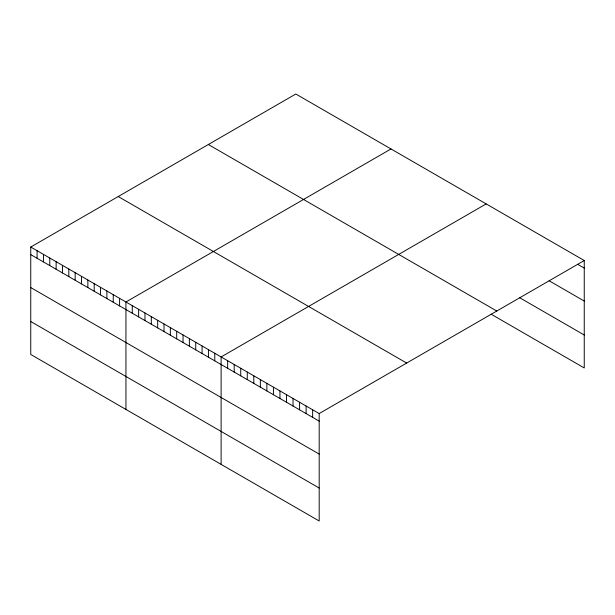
<?xml version="1.0" encoding="UTF-8"?>
<svg xmlns="http://www.w3.org/2000/svg" width="615" height="615" viewBox="0 0 615 615"><rect width="100%" height="100%" fill="white"/><g stroke="black" fill="none" stroke-linecap="round" stroke-linejoin="round"><path stroke-width="0.92" d="M30.75 247.038L319.185 413.564L319.185 520.997L30.75 354.471L30.75 247.038L295.815 94.003L584.25 260.529L584.25 367.962L491.085 314.173M391.002 148.961L125.937 301.996L125.937 409.421M486.181 203.911L221.116 356.946L221.116 464.371M319.185 413.564L584.25 260.529M577.716 264.327L584.25 268.102M549.11 280.771L584.25 301.058M519.69 297.737L584.25 335.006M208.347 144.51L496.782 311.036M118.218 196.539L406.653 363.065M30.75 254.61L319.185 421.137M30.75 287.566L319.185 454.093M30.75 321.514L319.185 488.041M312.651 409.79L312.651 417.362M306.109 406.015L306.109 413.588M299.574 402.241L299.574 409.813M293.032 398.466L293.032 406.038M286.498 394.692L286.498 402.264M279.956 390.917L279.956 398.489M273.421 387.143L273.421 394.715M266.879 383.368L266.879 390.94M260.345 379.593L260.345 387.166M253.803 375.819L253.803 383.391M247.268 372.044L247.268 379.616M240.734 368.27L240.734 375.842M234.192 364.495L234.192 372.067M227.658 360.721L227.658 368.293M214.773 353.287L214.773 360.859M208.424 349.62L208.424 357.192M202.081 345.961L202.081 353.525M195.731 342.294L195.731 349.866M189.389 338.627L189.389 346.199M183.047 334.967L183.047 342.54M176.697 331.3L176.697 338.873M170.355 327.641L170.355 335.213M164.005 323.974L164.005 331.546M157.663 320.315L157.663 327.88M151.313 316.648L151.313 324.22M144.971 312.981L144.971 320.553M138.621 309.322L138.621 316.894M132.279 305.655L132.279 313.227M119.587 298.329L119.587 305.901M113.245 294.67L113.245 302.242M106.895 291.003L106.895 298.575M100.553 287.336L100.553 294.908M94.203 283.676L94.203 291.249M87.86 280.01L87.86 287.582M81.518 276.35L81.518 283.922M75.168 272.683L75.168 280.256M68.826 269.024L68.826 276.596M62.476 265.357L62.476 272.929M56.134 261.698L56.134 269.262M49.784 258.031L49.784 265.603M43.442 254.364L43.442 261.936M37.092 250.705L37.092 258.277"/></g></svg>
